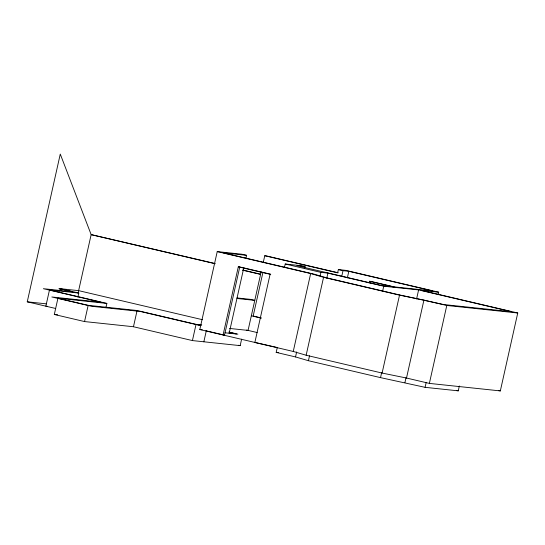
<?xml version="1.0" encoding="UTF-8"?>
<svg xmlns="http://www.w3.org/2000/svg" width="545" height="545" viewBox="0 0 545 545"><rect width="100%" height="100%" fill="white"/><g stroke="black" fill="none" stroke-linecap="round" stroke-linejoin="round"><path stroke-width="0.82" d="M55.692 308.49L27.25 301.814L60.27 154.085L91.151 234.629L78.085 293.074M77.88 297.114L78.787 293.053L49.486 289.947L45.855 306.181L47.531 306.358M241.626 339.147L240.175 345.639L192.419 340.577L133.464 326.741L84.543 321.564L54.309 314.465L57.94 298.231L106.861 303.415L105.948 307.469M59.637 291.119L60.182 288.687L78.63 290.642L202.508 319.711M84.543 321.564L88.174 305.329L137.095 310.507L200.969 325.501M133.464 326.741L137.095 310.507M192.419 340.577L196.05 324.343L201.766 324.949M438.105 294.675L438.664 292.188L421.224 290.342L517.75 312.993L500.33 390.915L429.371 383.401L406.502 378.032L382.106 373.059L306.147 355.231L293.251 351.457L199.811 329.527L217.23 251.606L241.932 254.222L246.585 255.312L245.843 258.63M203.85 341.79L206.385 330.427M239.766 266.961L238.308 266.805L223.069 334.991L224.52 335.141L239.766 266.961L270.736 274.224M229.166 333.24L243.806 267.752M261.13 271.962L248.064 330.406L229.479 328.437M263.31 262.22L264.761 255.728L266.6 255.973L338.268 272.793M262.942 272.337L253.173 316.039L261.157 317.912M284.49 267.322L285.233 264.005L301.548 265.735L305.036 266.553L304.662 268.208M459.353 385.976L458.263 390.847L425.086 387.331L380.533 377.631L308.429 360.708L295.533 356.934L276.186 352.39L277.276 347.519M293.251 351.457L310.67 273.536L217.23 251.606M295.533 356.934L296.644 351.968M320.153 275.688L320.896 272.371L327.913 273.12L383.734 286.22L418.608 289.913L511.646 311.747L443.596 304.539L399.035 294.831L326.932 277.909L314.043 274.142L223.334 252.853L246.585 255.312M306.147 355.231L323.56 277.31L310.67 273.536M308.429 360.708L309.54 355.742M326.802 278.086L327.913 273.12M438.664 292.188L345.625 270.354L338.363 269.584L337.634 272.827L264.761 255.728M341.722 276.451L343.016 270.674L348.827 271.287L432.56 290.941L381.52 285.532L297.011 265.701L305.036 266.553M347.349 277.896L348.827 271.287M369.074 282.916L369.449 281.254L370.9 281.411L391.467 286.234M370.525 283.066L370.9 281.411M382.624 291.194L383.734 286.22M380.533 377.631L381.643 372.657M382.106 373.059L399.526 295.131L423.921 300.111L446.791 305.472L517.75 312.993M416.571 299.028L418.608 289.913M404.928 382.604L406.039 377.631M406.502 378.032L423.921 300.111M425.086 387.331L426.197 382.365M429.371 383.401L446.791 305.472M237 297.938L250.516 299.368L254.781 300.37L237.041 298.49M27.25 301.814L46.509 303.858M199.811 329.527L202.284 329.793M229.356 332.661L231.775 332.913M54.309 314.465L57.681 314.819M225.01 332.797L237.879 334.16L228.859 332.041M276.186 352.39L278.679 352.656M338.363 269.584L343.016 270.674M369.449 281.254L395.772 287.433M285.233 264.005L320.896 272.371M323.56 277.31L399.526 295.131M238.308 266.805L270.095 274.264L254.856 342.451L276.465 347.335M214.928 263.494L91.151 234.629L215.125 263.726M243.029 270.088L260.387 274.162M242.402 270.129L260.585 274.394M251.334 315.793L261.184 318.103M246.647 330.072L257.179 332.545M498.682 390.527L500.33 390.915M60.182 288.687L78.787 293.053M58.928 288.578L72.683 291.807L43.382 288.7L100.75 302.168L51.836 296.984L91.376 306.263L140.29 311.447L200.458 325.569M49.486 289.947L106.861 303.415M229.302 332.334L236.428 334.01M205.915 330.774L224.52 335.141M456.615 390.458L458.263 390.847M57.94 298.231L88.174 305.329M238.519 345.251L240.175 345.639"/></g></svg>
